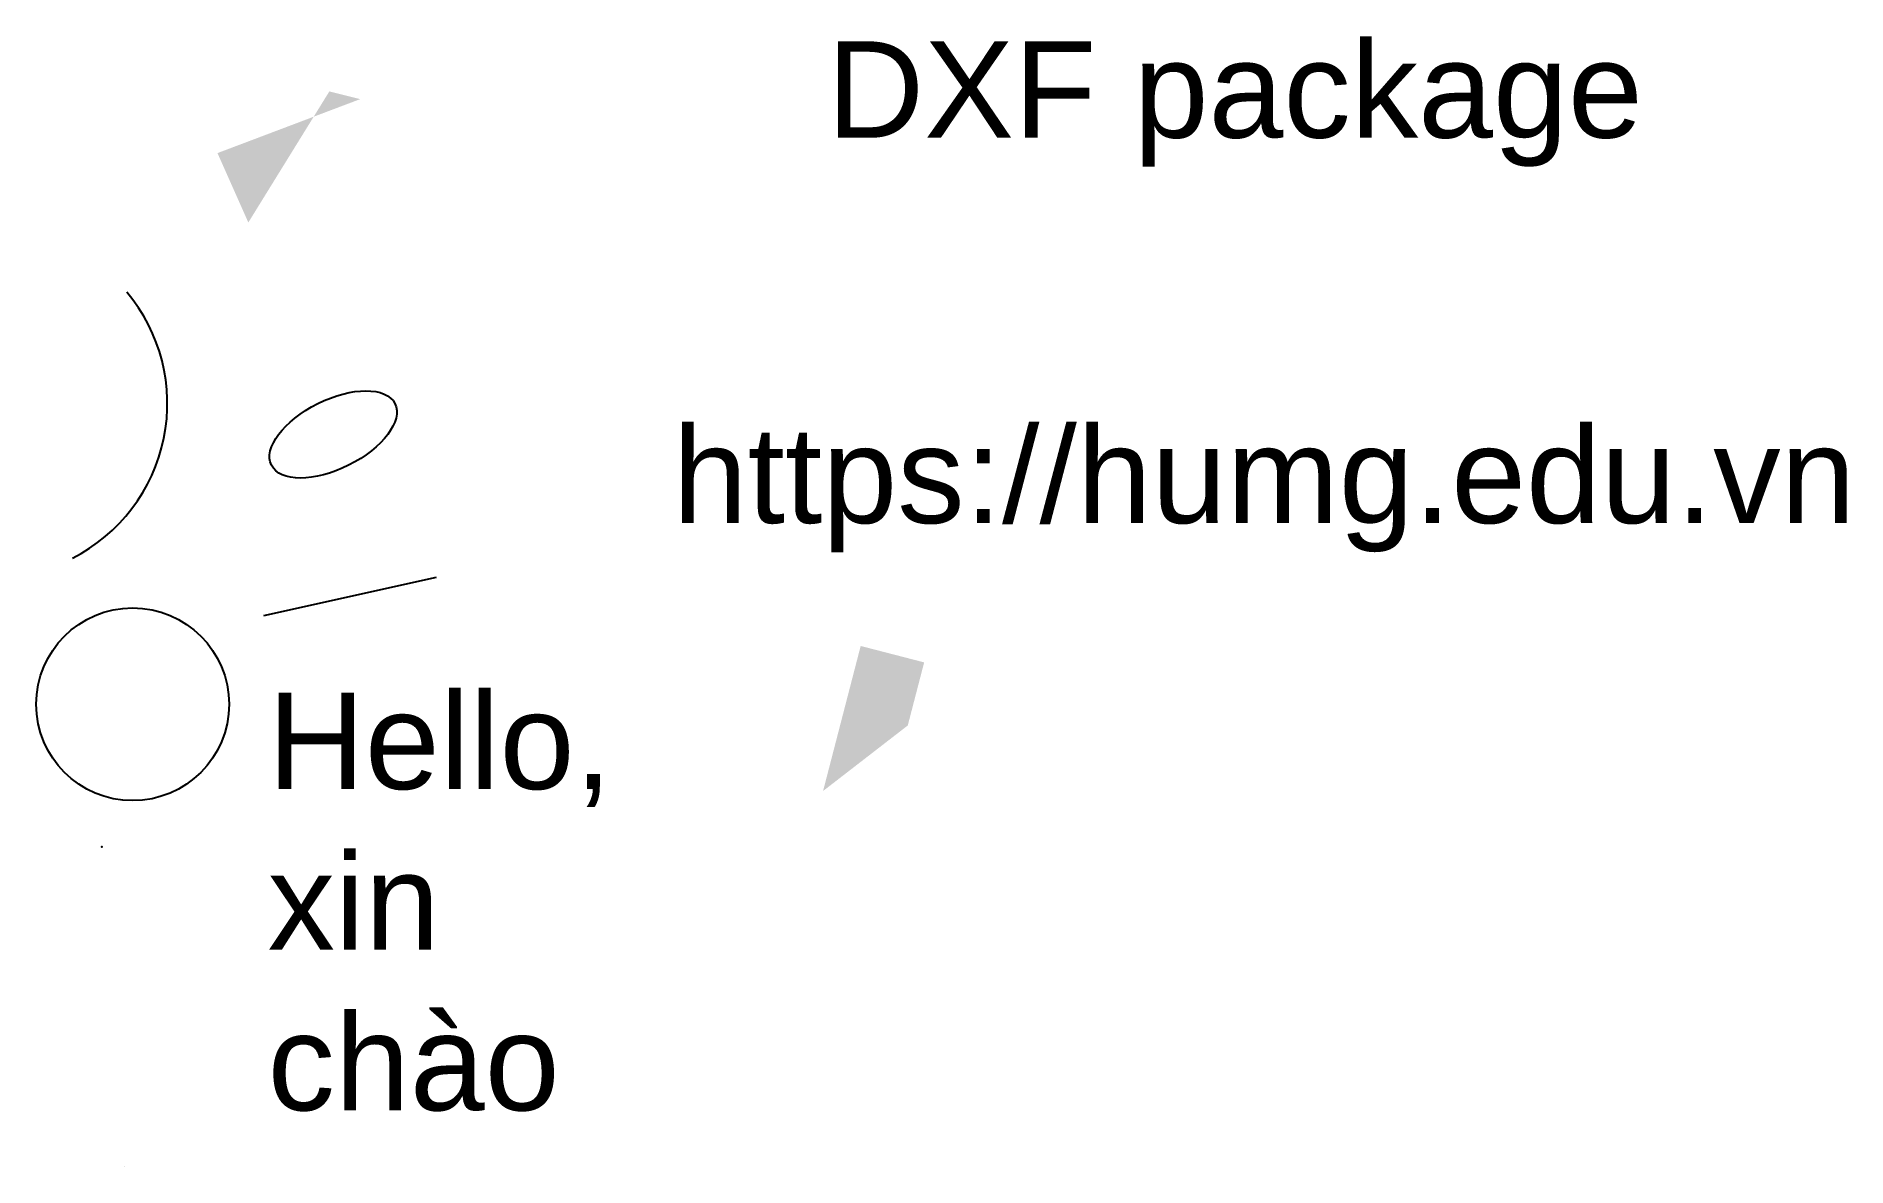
# Model space of a CAD drawing. Header units: metres. Extents: x -2.3 to 44.6, y 0 to 29.3.
import ezdxf

# ---------------------------------------------------------------- set-up
doc = ezdxf.new("R2010")
doc.units = ezdxf.units.M
doc.styles.get("Standard").update_dxf_attribs({"font": 'arial.ttf'})

msp = doc.modelspace()

# ---------------------------------------------------------------- linework, layer by layer
msp.add_line((3.6, 14.3), (8.08, 15.3))
msp.add_lwpolyline([(0, 0), (0, 0)])
msp.add_circle((0.2, 12), 2.5)
msp.add_arc((-3.4, 19.8), 4.5, 297, 40)
at = {"color": 2}
msp.add_ellipse((5.4, 19), major_axis=(-1.6, -0.8), ratio=0.5, dxfattribs=at)
msp.add_point((-0.6, 8.3))
msp.add_solid([(3.2, 24.5), (2.4, 26.3), (5.3, 27.9), (6.1, 27.7)])
at = {"color": 1}
msp.add_trace([(20.723, 13.087), (19.077, 13.513), (20.298, 11.45), (18.102, 9.75)], dxfattribs=at)

# ---------------------------------------------------------------- texts
msp.add_text('DXF package', height=2.5).set_placement((18.2, 26.7))
at = {"color": 3}
msp.add_text('https://humg.edu.vn', height=2.5, dxfattribs=at).set_placement((14.2, 16.7))
at = {"insert": (3.7, 12.3), "char_height": 2.5, "width": 12.9, "attachment_point": 1}
msp.add_mtext('{\\fArial|b0|i0|c163|p34;Hello, xin chào}', dxfattribs=at)

doc.saveas('drawing.dxf')
